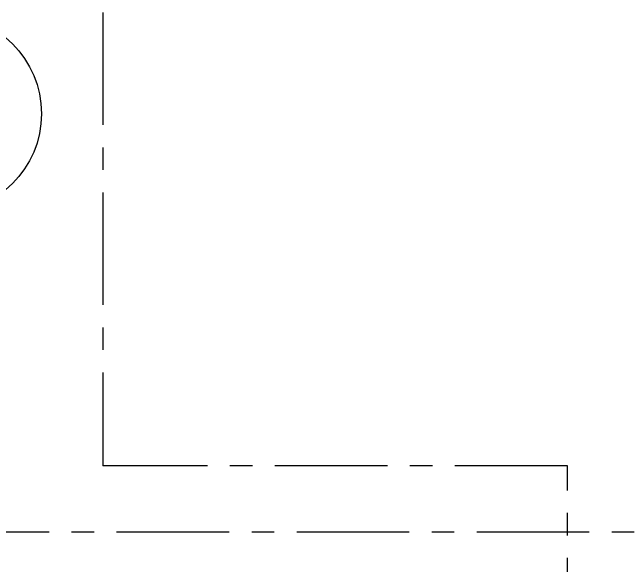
# Model space of a CAD drawing. Header units: millimetres. Extents: x 0 to 504600, y 0 to 118800.
# Drawn here: x 274864 to 276611, y 47611 to 49173 of the extents above; entities that cross this region are included whole.
import ezdxf

# ---------------------------------------------------------------- set-up
doc = ezdxf.new("R2010")
doc.units = ezdxf.units.MM
doc.header["$LTSCALE"] = 200
doc.linetypes.add('CENTER', pattern=[50.8, 31.75, -6.35, 6.35, -6.35])
for name, color, linetype in [('LG-TEXT', 2, 'Continuous'), ('제어선', 6, 'Continuous'), ('통신선', 150, 'Continuous')]:
    doc.layers.add(name, color=color, linetype=linetype)

msp = doc.modelspace()

# ---------------------------------------------------------------- linework, layer by layer
at = {"layer": 'LG-TEXT', "color": 1}
msp.add_circle((274667.5, 48886.7), 278.3, dxfattribs=at)
at = {"layer": '제어선', "linetype": 'CENTER', "ltscale": 0.05}
msp.add_line((280047.5, 47705.2), (269962.4, 47705.2), dxfattribs=at)
at = {"layer": '통신선', "color": 150, "linetype": 'CENTER', "ltscale": 0.05}
for p, q in [((275118.5, 49172.7), (275118.5, 47892.7)), ((276430, 47892.7), (275118.5, 47892.7)), ((276430, 46299.6), (276430, 47892.7))]:
    msp.add_line(p, q, dxfattribs=at)

doc.saveas('drawing.dxf')
